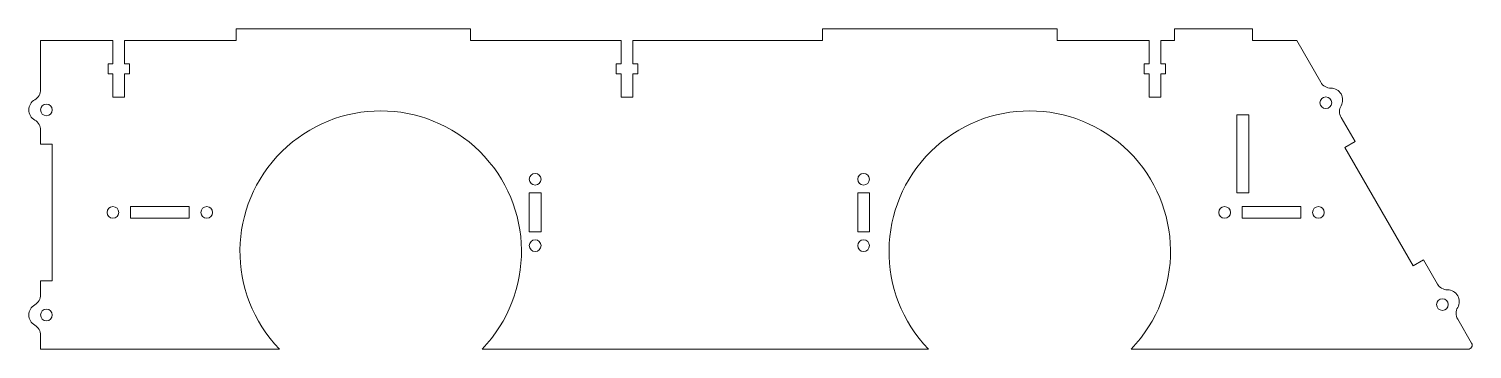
# Model space of a CAD drawing. Header units: millimetres. Extents: x -370 to -1, y 0 to 82.
import ezdxf

# ---------------------------------------------------------------- set-up
doc = ezdxf.new("R2010")
doc.units = ezdxf.units.MM

msp = doc.modelspace()

# ---------------------------------------------------------------- linework, layer by layer
at = {"color": 7, "linetype": 'Continuous', "lineweight": 15}
for p, q in [((-316.88, 82), (-316.88, 79)), ((-316.88, 82), (-256.88, 82)), ((-256.88, 82), (-256.88, 79)), ((-166.88, 82), (-106.88, 82)), ((-166.88, 82), (-166.88, 79)), ((-106.88, 82), (-106.88, 79)), ((-76.88, 82), (-76.88, 79)), ((-76.88, 82), (-56.88, 82)), ((-56.88, 82), (-56.88, 79)), ((-366.88, 79), (-366.88, 66.45)), ((-366.88, 79), (-348.38, 79)), ((-348.38, 79), (-348.38, 73)), ((-345.38, 73), (-345.38, 79)), ((-345.38, 79), (-316.88, 79)), ((-256.88, 79), (-218.38, 79)), ((-218.38, 79), (-218.38, 73)), ((-215.38, 73), (-215.38, 79)), ((-215.38, 79), (-166.88, 79)), ((-106.88, 79), (-83.38, 79)), ((-83.38, 79), (-83.38, 73)), ((-80.38, 73), (-80.38, 79)), ((-80.38, 79), (-76.88, 79)), ((-56.88, 79), (-45.61, 79)), ((-39.45, 68.32), (-45.61, 79)), ((-348.38, 73), (-349.63, 73)), ((-349.63, 73), (-349.63, 70.5)), ((-349.63, 70.5), (-348.38, 70.5)), ((-348.38, 70.5), (-348.38, 64.5)), ((-344.13, 73), (-345.38, 73)), ((-345.38, 64.5), (-345.38, 70.5)), ((-345.38, 70.5), (-344.13, 70.5)), ((-344.13, 70.5), (-344.13, 73)), ((-218.38, 73), (-219.63, 73)), ((-219.63, 73), (-219.63, 70.5)), ((-219.63, 70.5), (-218.38, 70.5)), ((-218.38, 70.5), (-218.38, 64.5)), ((-214.13, 73), (-215.38, 73)), ((-215.38, 64.5), (-215.38, 70.5)), ((-215.38, 70.5), (-214.13, 70.5)), ((-214.13, 70.5), (-214.13, 73)), ((-83.38, 73), (-84.63, 73)), ((-84.63, 73), (-84.63, 70.5)), ((-84.63, 70.5), (-83.38, 70.5)), ((-83.38, 70.5), (-83.38, 64.5)), ((-79.13, 73), (-80.38, 73)), ((-80.38, 64.5), (-80.38, 70.5)), ((-80.38, 70.5), (-79.13, 70.5)), ((-79.13, 70.5), (-79.13, 73)), ((-348.38, 64.5), (-345.38, 64.5)), ((-218.38, 64.5), (-215.38, 64.5)), ((-83.38, 64.5), (-80.38, 64.5)), ((-57.88, 60), (-60.88, 60)), ((-60.88, 60), (-60.88, 40)), ((-57.88, 40), (-57.88, 60)), ((-30.69, 53.16), (-34.25, 59.32)), ((-366.88, 56.05), (-366.88, 52.5)), ((-363.88, 52.5), (-366.88, 52.5)), ((-363.88, 17.5), (-363.88, 52.5)), ((-30.69, 53.16), (-33.29, 51.66)), ((-33.29, 51.66), (-15.79, 21.34)), ((-238.88, 40), (-241.88, 40)), ((-241.88, 40), (-241.88, 30)), ((-238.88, 30), (-238.88, 40)), ((-154.88, 40), (-157.88, 40)), ((-157.88, 40), (-157.88, 30)), ((-154.88, 30), (-154.88, 40)), ((-60.88, 40), (-57.88, 40)), ((-328.88, 36.5), (-343.88, 36.5)), ((-343.88, 36.5), (-343.88, 33.5)), ((-343.88, 33.5), (-328.88, 33.5)), ((-328.88, 33.5), (-328.88, 36.5)), ((-44.54, 36.5), (-59.54, 36.5)), ((-59.54, 36.5), (-59.54, 33.5)), ((-59.54, 33.5), (-44.54, 33.5)), ((-44.54, 33.5), (-44.54, 36.5)), ((-241.88, 30), (-238.88, 30)), ((-157.88, 30), (-154.88, 30)), ((-15.79, 21.34), (-13.19, 22.84)), ((-9.63, 16.68), (-13.19, 22.84)), ((-366.88, 17.5), (-366.88, 13.95)), ((-366.88, 17.5), (-363.88, 17.5)), ((-0.87, 1.5), (-4.43, 7.68)), ((-366.88, 3.55), (-366.88, 0)), ((-366.88, 0), (-305.78, 0)), ((-253.97, 0), (-139.78, 0)), ((-87.97, 0), (-1.73, 0))]:
    msp.add_line(p, q, dxfattribs=at)
for centre in [(-38.15, 63.08), (-365.38, 61.25), (-240.38, 43.5), (-156.38, 43.5), (-348.38, 35), (-324.38, 35), (-64.04, 35), (-40.04, 35), (-240.38, 26.5), (-156.38, 26.5), (-8.33, 11.42), (-365.38, 8.75)]:
    msp.add_circle(centre, 1.5, dxfattribs=at)
for centre, radius, start, end in [((-369.88, 66.45), 3, 300, 0), ((-36.85, 69.82), 3, 210, 270), ((-36.85, 63.82), 3, 330, 90), ((-366.88, 61.25), 3, 120, 240), ((-279.88, 25), 36, 316.017, 223.983), ((-113.88, 25), 36, 316.017, 223.983), ((-31.65, 60.82), 3, 150, 210), ((-369.88, 56.05), 3, 0, 60), ((-7.03, 18.18), 3, 210, 270), ((-7.03, 12.18), 3, 330, 90), ((-366.88, 8.75), 3, 120, 240), ((-369.88, 13.95), 3, 300, 0), ((-1.83, 9.18), 3, 150, 210), ((-369.88, 3.55), 3, 0, 60), ((-1.73, 1), 1, 270, 30)]:
    msp.add_arc(centre, radius, start, end, dxfattribs=at)

doc.saveas('drawing.dxf')
